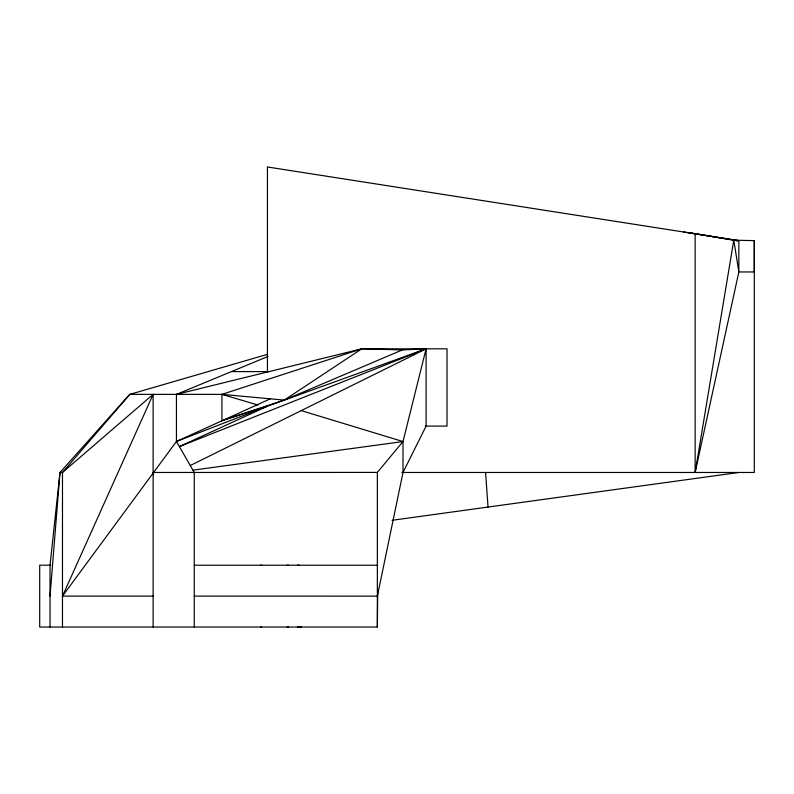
<?xml version="1.0" encoding="UTF-8"?>
<svg xmlns="http://www.w3.org/2000/svg" width="794" height="794" viewBox="0 0 794 794"><rect width="100%" height="100%" fill="white"/><g stroke="black" fill="none" stroke-linecap="round" stroke-linejoin="round"><path stroke-width="1.19" d="M221.913 420.989L221.943 394.37L361.776 348.814L447.022 348.814L447.022 426.1L425.237 426.1M50.826 565.199L39.7 565.199L39.7 627.032L377.358 627.032L377.706 591.183M695.137 233.793L733.785 240.205L754.3 240.622L754.3 271.955L738.847 271.955L695.137 472.47L695.137 233.793L683.545 231.987M50.032 596.115L59.987 472.47L129.799 394.37L267.459 354.342M733.785 240.205L738.847 240.622L738.847 271.955L733.785 240.205L695.137 472.47M176.447 441.553L176.447 394.37L361.776 348.814L402.32 349.936L426.1 348.814L403.005 441.553L403.005 472.47L377.358 596.145L194.262 596.115M153.619 596.115L62.478 596.115L153.123 394.37L62.478 472.47L59.987 472.47L50.032 565.199L50.032 627.032M403.005 472.47L426.1 426.1L426.1 348.814L267.429 406.2L176.437 441.474L62.478 596.115M377.358 627.032L377.358 472.41L403.005 441.553L301.263 410.607M361.776 348.814L284.292 400.107L223.362 420.145L267.429 406.2L179.375 446.585L176.437 441.474L270.288 398.816M190.302 465.532L426.1 348.814L179.375 446.585L194.262 472.47L194.262 627.032M402.32 349.936L284.292 400.107L221.943 394.37L129.799 394.37L62.478 472.47L62.478 627.032M176.447 394.37L268.104 356.407M392.047 520.298L738.847 472.47M192.962 470.157L403.005 441.553M261.653 565.199L260.849 565.199M261.613 627.032L260.849 627.032M287.16 565.209L288.47 565.209M287.12 627.032L288.589 627.032M231.441 371.592L269.106 371.592M377.358 472.41L153.123 472.47L153.579 474.881M401.843 472.47L754.3 472.47L754.3 240.622M194.262 565.219L377.358 565.219M301.412 627.032L297.462 627.032M297.452 565.199L299.437 565.209M688.567 232.592L733.815 240.026M221.943 394.37L258.1 405.059M485.571 472.47L488.052 507.058M267.429 372.287L267.429 166.968L738.847 240.622A561.07 22.381 -6.8 0 0 736.385 240.929M153.123 394.37L153.123 627.032"/></g></svg>
